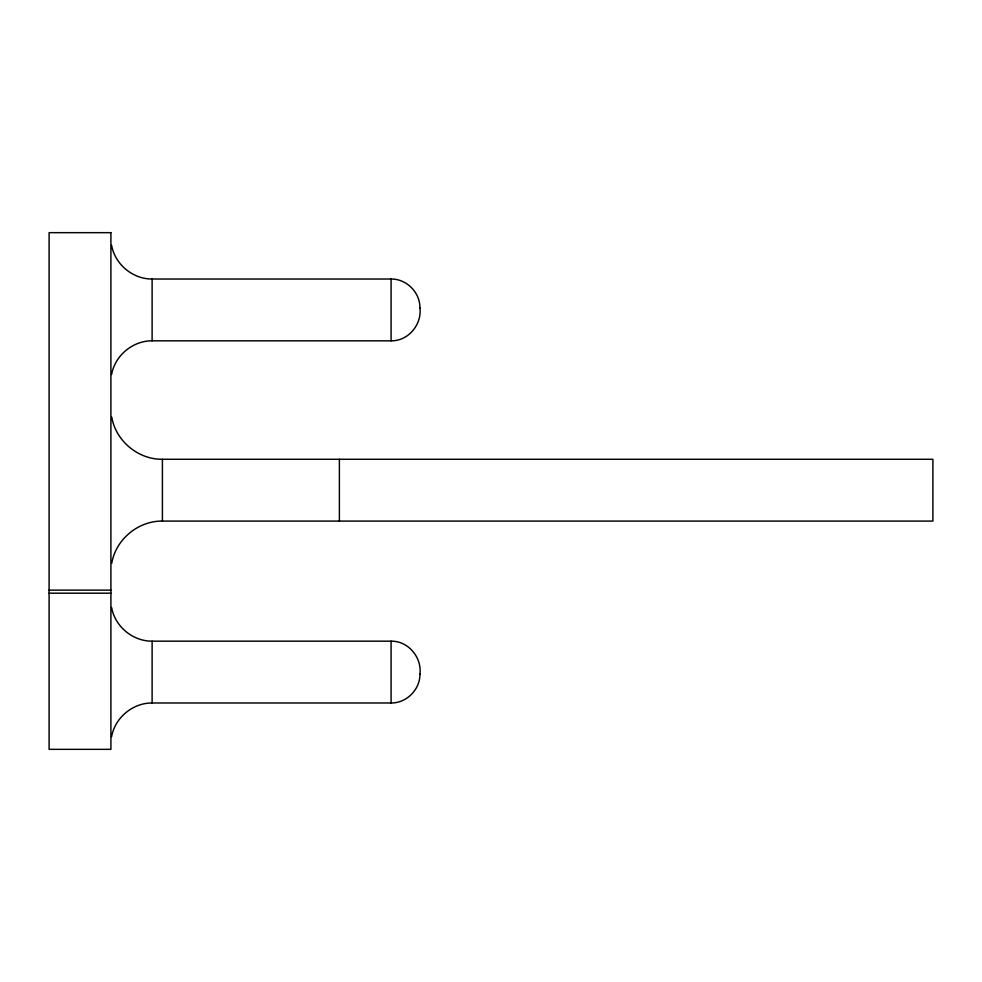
<?xml version="1.0" encoding="UTF-8"?>
<svg xmlns="http://www.w3.org/2000/svg" width="982" height="982" viewBox="0 0 982 982"><rect width="100%" height="100%" fill="white"/><g stroke="black" fill="none" stroke-linecap="round" stroke-linejoin="round"><path stroke-width="1.47" d="M419.928 674.143C420.149 689.548 406.499 703.21 391.082 702.977L152.112 702.977C132.791 702.842 114.98 717.67 111.592 736.684M111.592 374.535C114.98 355.509 132.791 340.68 152.112 340.828L391.082 340.828C408.181 341.171 422.002 324.637 419.928 307.918M111.764 563.226C115.815 539.376 138.216 520.767 162.411 521.086L932.9 521.086L932.9 459.281L162.411 459.281C138.216 459.613 115.815 441.004 111.764 417.154M111.592 245.316C114.98 264.33 132.791 279.158 152.112 279.023L391.082 279.023C406.499 278.79 420.149 292.452 419.928 307.857M49.1 590.133L110.905 590.133M49.1 593.189L110.905 593.189M111.592 607.465C114.98 626.491 132.791 641.32 152.112 641.172L391.082 641.172C408.181 640.829 422.002 657.363 419.928 674.082M391.082 279.023L391.082 340.828M391.082 641.172L391.082 702.977M339.379 459.281L339.379 521.086M162.411 459.281L162.411 521.086M152.112 279.023L152.112 340.828M152.112 641.172L152.112 702.977M110.905 232.66L49.1 232.66L49.1 749.34L110.905 749.34L110.905 232.66"/></g></svg>
